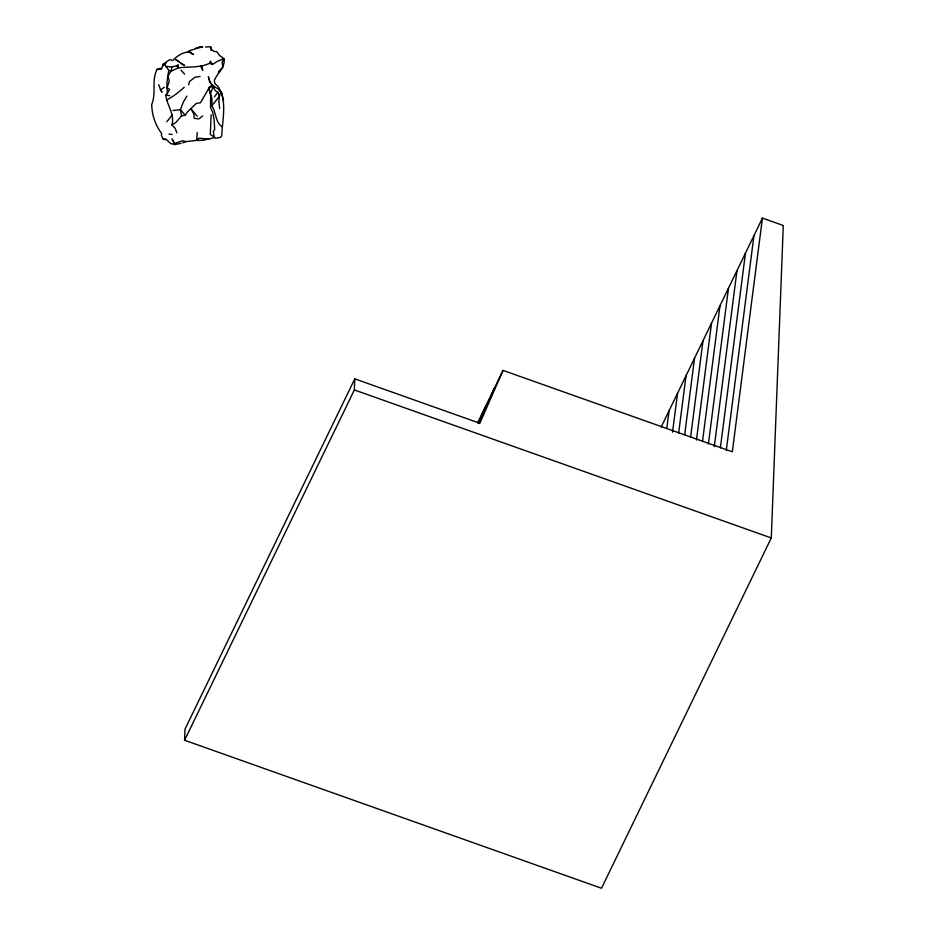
<?xml version="1.0" encoding="UTF-8"?>
<svg xmlns="http://www.w3.org/2000/svg" width="935" height="935" viewBox="0 0 935 935"><rect width="100%" height="100%" fill="white"/><g stroke="black" fill="none" stroke-linecap="round" stroke-linejoin="round"><path stroke-width="1.4" d="M205.536 47.007L210.585 46.808L211.684 49.672L213.986 51.448L216.791 51.682L219.561 55.481L224.026 58.636C225.627 67.437 217.142 73.035 214.267 80.702L215.027 83.87L217.96 86.277C227.614 100.77 222.273 119.551 221.735 135.914L220.368 137.457L215.786 138.251L210.281 134.395L211.158 114.771M222.074 126.809C215.085 122.053 216.265 112.258 211.754 105.725L211.976 98.771L208.832 87.761L212.432 84.98L215.073 90.438L217.855 92.401L219.363 96.585L218.883 101.272L219.655 108.612M184.581 740.24L185.001 729.148L354.786 378.862L479.865 423.263L503.03 370.389L732.327 451.792L762.434 218.112L783.285 225.51L771.281 537.952L601.497 888.25L184.581 740.24L354.365 389.942L354.786 378.862M197.262 132.525L196.701 140.39L185.773 141.629L182.828 140.741L174.6 143.452L172.052 138.976L174.915 144.539L180.934 143.359M171.76 60.237L169.714 59.641L163.239 64.083L163.087 65.731L166.231 62.715M164.689 64.48L168.732 70.289L166.921 82.455L167.272 93.57L165.764 95.23C166.956 105.246 174.962 114.362 171.911 124.904L175.266 128.434L176.82 132.852M666.83 428.078L669.063 410.769M672.534 432.204L677.548 393.261M678.6 433.443L686.033 375.741M684.677 434.682L694.53 358.222M690.568 437.358L703.015 340.714M696.446 440.034L711.5 323.194M702.524 441.273L719.997 305.687M708.414 443.961L728.482 288.167M714.293 446.638L736.967 270.647M720.371 447.877L745.464 253.14M726.261 450.553L753.949 235.62M168.732 70.289L171.07 71.189L178.106 67.951L178.164 64.69L177.019 65.731L171.876 66.923L171.07 71.189L168.055 75.77L169.212 81.357L167.061 87.82L169.679 89.421L167.272 93.57M188.671 84.746L189.454 81.602L194.959 77.231L200.067 76.46M210.749 93.009L213.379 86.125L210.293 82.934L208.353 76.658L209.685 81.696L212.432 84.98L208.762 88.393L200.476 102.768L196.35 103.411L187.456 111.873L185.188 115.227L181.542 115.928L175.827 122.508L171.911 124.904M163.239 64.083L161.521 69.167L157.045 69.447C151.271 80.352 156.531 93.138 151.715 104.393C151.891 114.724 155.21 125.103 161.65 133.424L161.404 135.481L163.204 139.21L166.675 139.806L170.789 143.616L174.915 144.539L174.6 143.452M177.019 65.731L178.106 67.951C188.671 66.408 199.517 68.091 209.569 63.311L210.34 61.184L212.525 64.421L217.832 61.091L224.026 58.636L222.121 62.388L222.869 67.191L218.603 72.159M478.521 422.597L486.048 405.416M478.907 423.59L494.533 387.908M477.563 422.936L503.03 370.389M661.174 427.038L762.434 218.112M186.848 96.083L183.295 102.195L180.443 109.687L181.542 115.928M218.334 72.299L220.485 69.517M214.384 96.843L217.855 92.401M188.052 52.208L189.361 50.642L193.72 49.45M211.754 105.725L219.363 96.585L220.006 94.003L221.911 93.418M172.788 60.541C177.031 55.89 183.225 51.881 189.641 51.881L193.545 54.452L192.096 54.16M184.195 87.224C178.865 92.343 172.975 96.609 166.5 100.15M166.804 121.819L172.169 114.935M202.685 115.917L198.769 118.932L194.141 118.289L193.966 114.222L190.857 108.612L197.273 116.326M160.715 89.772L162 92.203L160.54 89.912L164.279 87.306M194.877 48.912L199.704 46.75L202.778 46.925L195.111 48.667M182.722 142.845L185.773 141.629M157.045 69.447L160.715 68.197M208.809 139.21L198.991 138.158L196.701 140.39L203.094 140.32L214.395 137.644L213.297 131.882L214.688 129.182L214.068 119.598L212.806 112.691L210.48 107.35L210.714 96.106L208.832 87.761L213.379 86.125L219.164 89.433M172.94 110.494L180.443 109.687L185.188 115.227M163.204 139.21L165.822 138.999M166.22 66.467L171.876 66.923M165.764 95.23L169.761 95.686M168.99 134.091L172.122 134.5M354.365 389.942L771.281 537.952M209.569 63.311L212.525 64.421M181.133 63.58L184.557 65.508L175.71 59.571L179.204 61.874M219.059 90.66L221.443 92.203L223.558 100.501M189.641 51.881L191.278 53.4M180.946 70.113L184.592 74.145M200.593 65.999L202.743 70.289L201.796 65.625M158.751 84.676L160.54 89.912M210.585 46.808L211.158 50.537"/></g></svg>
